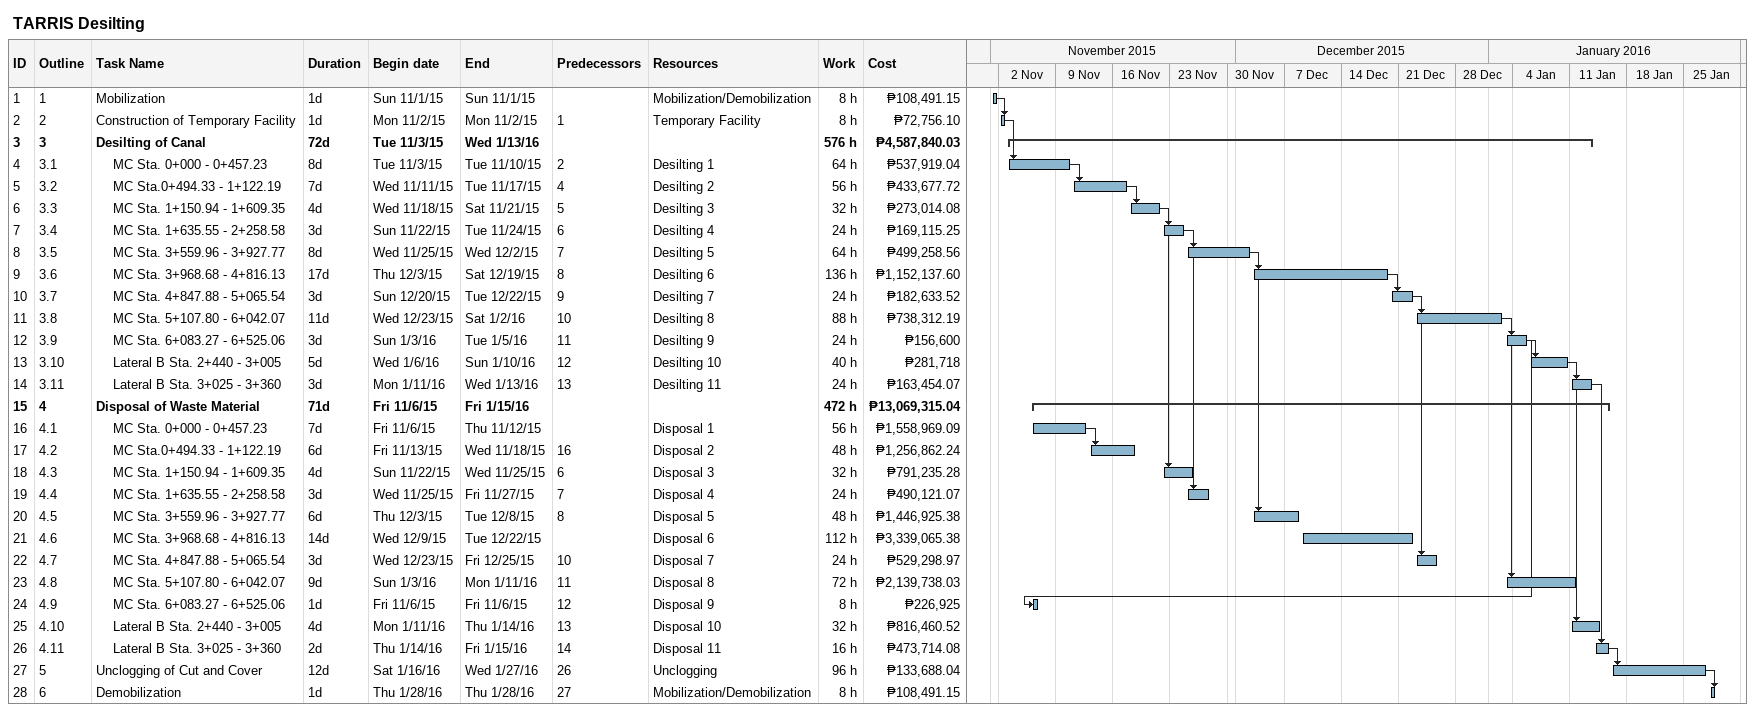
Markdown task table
TARRIS Desilting

| ID | WBS | Task | Duration | Start | Finish | Predecessors | Resources | Work (h) | Cost (₱) |
|---|---|---|---|---|---|---|---|---|---|
| 1 | 1 | Mobilization | 1d | 2015-11-01 | 2015-11-01 |  | Mobilization/Demobilization | 8 | 108491.15 |
| 2 | 2 | Construction of Temporary Facility | 1d | 2015-11-02 | 2015-11-02 | 1 | Temporary Facility | 8 | 72756.10 |
| 3 | 3 | **Desilting of Canal** | 72d | 2015-11-03 | 2016-01-13 |  |  | 576 | 4587840.03 |
| 4 | 3.1 | MC Sta. 0+000 - 0+457.23 | 8d | 2015-11-03 | 2015-11-10 | 2 | Desilting 1 | 64 | 537919.04 |
| 5 | 3.2 | MC Sta.0+494.33 - 1+122.19 | 7d | 2015-11-11 | 2015-11-17 | 4 | Desilting 2 | 56 | 433677.72 |
| 6 | 3.3 | MC Sta. 1+150.94 - 1+609.35 | 4d | 2015-11-18 | 2015-11-21 | 5 | Desilting 3 | 32 | 273014.08 |
| 7 | 3.4 | MC Sta. 1+635.55 - 2+258.58 | 3d | 2015-11-22 | 2015-11-24 | 6 | Desilting 4 | 24 | 169115.25 |
| 8 | 3.5 | MC Sta. 3+559.96 - 3+927.77 | 8d | 2015-11-25 | 2015-12-02 | 7 | Desilting 5 | 64 | 499258.56 |
| 9 | 3.6 | MC Sta. 3+968.68 - 4+816.13 | 17d | 2015-12-03 | 2015-12-19 | 8 | Desilting 6 | 136 | 1152137.60 |
| 10 | 3.7 | MC Sta. 4+847.88 - 5+065.54 | 3d | 2015-12-20 | 2015-12-22 | 9 | Desilting 7 | 24 | 182633.52 |
| 11 | 3.8 | MC Sta. 5+107.80 - 6+042.07 | 11d | 2015-12-23 | 2016-01-02 | 10 | Desilting 8 | 88 | 738312.19 |
| 12 | 3.9 | MC Sta. 6+083.27 - 6+525.06 | 3d | 2016-01-03 | 2016-01-05 | 11 | Desilting 9 | 24 | 156600 |
| 13 | 3.10 | Lateral B Sta. 2+440 - 3+005 | 5d | 2016-01-06 | 2016-01-10 | 12 | Desilting 10 | 40 | 281718 |
| 14 | 3.11 | Lateral B Sta. 3+025 - 3+360 | 3d | 2016-01-11 | 2016-01-13 | 13 | Desilting 11 | 24 | 163454.07 |
| 15 | 4 | **Disposal of Waste Material** | 71d | 2015-11-06 | 2016-01-15 |  |  | 472 | 13069315.04 |
| 16 | 4.1 | MC Sta. 0+000 - 0+457.23 | 7d | 2015-11-06 | 2015-11-12 |  | Disposal 1 | 56 | 1558969.09 |
| 17 | 4.2 | MC Sta.0+494.33 - 1+122.19 | 6d | 2015-11-13 | 2015-11-18 | 16 | Disposal 2 | 48 | 1256862.24 |
| 18 | 4.3 | MC Sta. 1+150.94 - 1+609.35 | 4d | 2015-11-22 | 2015-11-25 | 6 | Disposal 3 | 32 | 791235.28 |
| 19 | 4.4 | MC Sta. 1+635.55 - 2+258.58 | 3d | 2015-11-25 | 2015-11-27 | 7 | Disposal 4 | 24 | 490121.07 |
| 20 | 4.5 | MC Sta. 3+559.96 - 3+927.77 | 6d | 2015-12-03 | 2015-12-08 | 8 | Disposal 5 | 48 | 1446925.38 |
| 21 | 4.6 | MC Sta. 3+968.68 - 4+816.13 | 14d | 2015-12-09 | 2015-12-22 |  | Disposal 6 | 112 | 3339065.38 |
| 22 | 4.7 | MC Sta. 4+847.88 - 5+065.54 | 3d | 2015-12-23 | 2015-12-25 | 10 | Disposal 7 | 24 | 529298.97 |
| 23 | 4.8 | MC Sta. 5+107.80 - 6+042.07 | 9d | 2016-01-03 | 2016-01-11 | 11 | Disposal 8 | 72 | 2139738.03 |
| 24 | 4.9 | MC Sta. 6+083.27 - 6+525.06 | 1d | 2015-11-06 | 2015-11-06 | 12 | Disposal 9 | 8 | 226925 |
| 25 | 4.10 | Lateral B Sta. 2+440 - 3+005 | 4d | 2016-01-11 | 2016-01-14 | 13 | Disposal 10 | 32 | 816460.52 |
| 26 | 4.11 | Lateral B Sta. 3+025 - 3+360 | 2d | 2016-01-14 | 2016-01-15 | 14 | Disposal 11 | 16 | 473714.08 |
| 27 | 5 | Unclogging of Cut and Cover | 12d | 2016-01-16 | 2016-01-27 | 26 | Unclogging | 96 | 133688.04 |
| 28 | 6 | Demobilization | 1d | 2016-01-28 | 2016-01-28 | 27 | Mobilization/Demobilization | 8 | 108491.15 |
